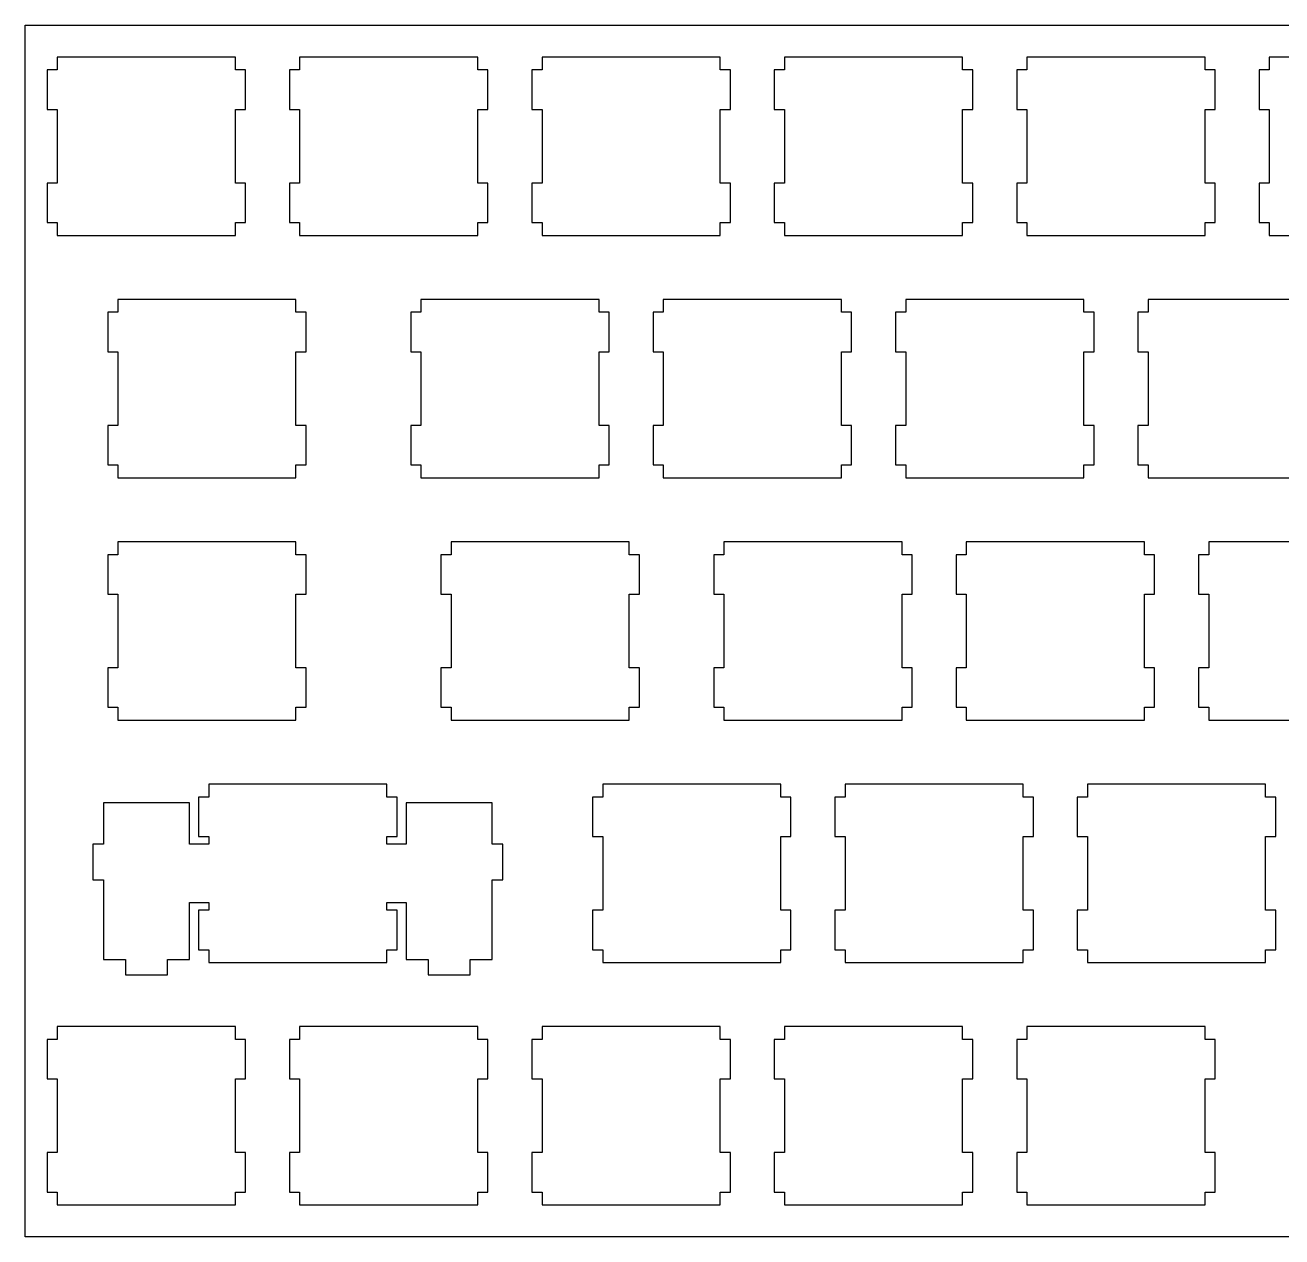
# Model space of a CAD drawing. Extents: x 0 to 257, y 0 to 96.
# Drawn here: x 0.1 to 98.9, y 0.3 to 95.5 of the extents above; entities that cross this region are included whole.
import ezdxf

# ---------------------------------------------------------------- set-up
doc = ezdxf.new("R2010")
doc.units = 0
doc.layers.get('0').update_dxf_attribs({"linetype": 'CONTINUOUS'})

msp = doc.modelspace()

# ---------------------------------------------------------------- linework, layer by layer
at = {"color": 0}
for p, q in [((0.09508, 95.5075), (257.27, 95.5075)), ((0.09508, 0.25769), (0.09508, 95.5075)), ((2.61965, 92.9831), (2.61965, 91.9826)), ((16.6192, 92.9831), (2.61965, 92.9831)), ((16.6192, 91.9826), (16.6192, 92.9831)), ((21.6697, 92.9831), (21.6697, 91.9826)), ((35.669, 92.9831), (21.6697, 92.9831)), ((35.669, 91.9826), (35.669, 92.9831)), ((40.7197, 92.9831), (40.7197, 91.9826)), ((54.719, 92.9831), (40.7197, 92.9831)), ((54.719, 91.9826), (54.719, 92.9831)), ((59.7697, 92.9831), (59.7697, 91.9826)), ((73.769, 92.9831), (59.7697, 92.9831)), ((73.769, 91.9826), (73.769, 92.9831)), ((78.8197, 92.9831), (78.8197, 91.9826)), ((92.819, 92.9831), (78.8197, 92.9831)), ((92.819, 91.9826), (92.819, 92.9831)), ((97.8683, 92.9831), (97.8683, 91.9826)), ((111.869, 92.9831), (97.8683, 92.9831)), ((2.61965, 91.9826), (1.81901, 91.9826)), ((1.81901, 91.9826), (1.81901, 88.8834)), ((17.4198, 91.9826), (16.6192, 91.9826)), ((17.4198, 88.8834), (17.4198, 91.9826)), ((21.6697, 91.9826), (20.869, 91.9826)), ((20.869, 91.9826), (20.869, 88.8834)), ((36.4698, 91.9826), (35.669, 91.9826)), ((36.4698, 88.8834), (36.4698, 91.9826)), ((40.7197, 91.9826), (39.9189, 91.9826)), ((39.9189, 91.9826), (39.9189, 88.8834)), ((55.5198, 91.9826), (54.719, 91.9826)), ((55.5198, 88.8834), (55.5198, 91.9826)), ((59.7697, 91.9826), (58.9689, 91.9826)), ((58.9689, 91.9826), (58.9689, 88.8834)), ((74.5698, 91.9826), (73.769, 91.9826)), ((74.5698, 88.8834), (74.5698, 91.9826)), ((78.8197, 91.9826), (78.0189, 91.9826)), ((78.0189, 91.9826), (78.0189, 88.8834)), ((93.6184, 91.9826), (92.819, 91.9826)), ((93.6184, 88.8834), (93.6184, 91.9826)), ((97.8683, 91.9826), (97.0689, 91.9826)), ((97.0689, 91.9826), (97.0689, 88.8834)), ((1.81901, 88.8834), (2.61965, 88.8834)), ((2.61965, 88.8834), (2.61965, 83.0834)), ((16.6192, 83.0834), (16.6192, 88.8834)), ((16.6192, 88.8834), (17.4198, 88.8834)), ((20.869, 88.8834), (21.6697, 88.8834)), ((21.6697, 88.8834), (21.6697, 83.0834)), ((35.669, 83.0834), (35.669, 88.8834)), ((35.669, 88.8834), (36.4698, 88.8834)), ((39.9189, 88.8834), (40.7197, 88.8834)), ((40.7197, 88.8834), (40.7197, 83.0834)), ((54.719, 83.0834), (54.719, 88.8834)), ((54.719, 88.8834), (55.5198, 88.8834)), ((58.9689, 88.8834), (59.7697, 88.8834)), ((59.7697, 88.8834), (59.7697, 83.0834)), ((73.769, 83.0834), (73.769, 88.8834)), ((73.769, 88.8834), (74.5698, 88.8834)), ((78.0189, 88.8834), (78.8197, 88.8834)), ((78.8197, 88.8834), (78.8197, 83.0834)), ((92.819, 83.0834), (92.819, 88.8834)), ((92.819, 88.8834), (93.6184, 88.8834)), ((97.0689, 88.8834), (97.8683, 88.8834)), ((97.8683, 88.8834), (97.8683, 83.0834)), ((2.61965, 83.0834), (1.81901, 83.0834)), ((1.81901, 83.0834), (1.81901, 79.9828)), ((17.4198, 83.0834), (16.6192, 83.0834)), ((17.4198, 79.9828), (17.4198, 83.0834)), ((21.6697, 83.0834), (20.869, 83.0834)), ((20.869, 83.0834), (20.869, 79.9828)), ((36.4698, 83.0834), (35.669, 83.0834)), ((36.4698, 79.9828), (36.4698, 83.0834)), ((40.7197, 83.0834), (39.9189, 83.0834)), ((39.9189, 83.0834), (39.9189, 79.9828)), ((55.5198, 83.0834), (54.719, 83.0834)), ((55.5198, 79.9828), (55.5198, 83.0834)), ((59.7697, 83.0834), (58.9689, 83.0834)), ((58.9689, 83.0834), (58.9689, 79.9828)), ((74.5698, 83.0834), (73.769, 83.0834)), ((74.5698, 79.9828), (74.5698, 83.0834)), ((78.8197, 83.0834), (78.0189, 83.0834)), ((78.0189, 83.0834), (78.0189, 79.9828)), ((93.6184, 83.0834), (92.819, 83.0834)), ((93.6184, 79.9828), (93.6184, 83.0834)), ((97.8683, 83.0834), (97.0689, 83.0834)), ((97.0689, 83.0834), (97.0689, 79.9828)), ((1.81901, 79.9828), (2.61965, 79.9828)), ((2.61965, 79.9828), (2.61965, 78.9838)), ((16.6192, 78.9838), (16.6192, 79.9828)), ((16.6192, 79.9828), (17.4198, 79.9828)), ((20.869, 79.9828), (21.6697, 79.9828)), ((21.6697, 79.9828), (21.6697, 78.9838)), ((35.669, 78.9838), (35.669, 79.9828)), ((35.669, 79.9828), (36.4698, 79.9828)), ((39.9189, 79.9828), (40.7197, 79.9828)), ((40.7197, 79.9828), (40.7197, 78.9838)), ((54.719, 78.9838), (54.719, 79.9828)), ((54.719, 79.9828), (55.5198, 79.9828)), ((58.9689, 79.9828), (59.7697, 79.9828)), ((59.7697, 79.9828), (59.7697, 78.9838)), ((73.769, 78.9838), (73.769, 79.9828)), ((73.769, 79.9828), (74.5698, 79.9828)), ((78.0189, 79.9828), (78.8197, 79.9828)), ((78.8197, 79.9828), (78.8197, 78.9838)), ((92.819, 78.9838), (92.819, 79.9828)), ((92.819, 79.9828), (93.6184, 79.9828)), ((97.0689, 79.9828), (97.8683, 79.9828)), ((97.8683, 79.9828), (97.8683, 78.9838)), ((2.61965, 78.9838), (16.6192, 78.9838)), ((21.6697, 78.9838), (35.669, 78.9838)), ((40.7197, 78.9838), (54.719, 78.9838)), ((59.7697, 78.9838), (73.769, 78.9838)), ((78.8197, 78.9838), (92.819, 78.9838)), ((97.8683, 78.9838), (111.869, 78.9838)), ((7.38216, 73.9331), (7.38216, 72.9326)), ((21.3817, 73.9331), (7.38216, 73.9331)), ((21.3817, 72.9326), (21.3817, 73.9331)), ((31.1947, 73.9331), (31.1947, 72.9326)), ((45.194, 73.9331), (31.1947, 73.9331)), ((45.194, 72.9326), (45.194, 73.9331)), ((50.2447, 73.9331), (50.2447, 72.9326)), ((64.244, 73.9331), (50.2447, 73.9331)), ((64.244, 72.9326), (64.244, 73.9331)), ((69.2947, 73.9331), (69.2947, 72.9326)), ((83.294, 73.9331), (69.2947, 73.9331)), ((83.294, 72.9326), (83.294, 73.9331)), ((88.3447, 73.9331), (88.3447, 72.9326)), ((102.344, 73.9331), (88.3447, 73.9331)), ((7.38216, 72.9326), (6.58153, 72.9326)), ((6.58153, 72.9326), (6.58153, 69.8334)), ((22.1809, 72.9326), (21.3817, 72.9326)), ((22.1809, 69.8334), (22.1809, 72.9326)), ((31.1947, 72.9326), (30.394, 72.9326)), ((30.394, 72.9326), (30.394, 69.8334)), ((45.9948, 72.9326), (45.194, 72.9326)), ((45.9948, 69.8334), (45.9948, 72.9326)), ((50.2447, 72.9326), (49.4439, 72.9326)), ((49.4439, 72.9326), (49.4439, 69.8334)), ((65.0448, 72.9326), (64.244, 72.9326)), ((65.0448, 69.8334), (65.0448, 72.9326)), ((69.2947, 72.9326), (68.4939, 72.9326)), ((68.4939, 72.9326), (68.4939, 69.8334)), ((84.0948, 72.9326), (83.294, 72.9326)), ((84.0948, 69.8334), (84.0948, 72.9326)), ((88.3447, 72.9326), (87.5439, 72.9326)), ((87.5439, 72.9326), (87.5439, 69.8334)), ((6.58153, 69.8334), (7.38216, 69.8334)), ((7.38216, 69.8334), (7.38216, 64.0334)), ((21.3817, 64.0334), (21.3817, 69.8334)), ((21.3817, 69.8334), (22.1809, 69.8334)), ((30.394, 69.8334), (31.1947, 69.8334)), ((31.1947, 69.8334), (31.1947, 64.0334)), ((45.194, 64.0334), (45.194, 69.8334)), ((45.194, 69.8334), (45.9948, 69.8334)), ((49.4439, 69.8334), (50.2447, 69.8334)), ((50.2447, 69.8334), (50.2447, 64.0334)), ((64.244, 64.0334), (64.244, 69.8334)), ((64.244, 69.8334), (65.0448, 69.8334)), ((68.4939, 69.8334), (69.2947, 69.8334)), ((69.2947, 69.8334), (69.2947, 64.0334)), ((83.294, 64.0334), (83.294, 69.8334)), ((83.294, 69.8334), (84.0948, 69.8334)), ((87.5439, 69.8334), (88.3447, 69.8334)), ((88.3447, 69.8334), (88.3447, 64.0334)), ((7.38216, 64.0334), (6.58153, 64.0334)), ((6.58153, 64.0334), (6.58153, 60.9328)), ((22.1809, 64.0334), (21.3817, 64.0334)), ((22.1809, 60.9328), (22.1809, 64.0334)), ((31.1947, 64.0334), (30.394, 64.0334)), ((30.394, 64.0334), (30.394, 60.9328)), ((45.9948, 64.0334), (45.194, 64.0334)), ((45.9948, 60.9328), (45.9948, 64.0334)), ((50.2447, 64.0334), (49.4439, 64.0334)), ((49.4439, 64.0334), (49.4439, 60.9328)), ((65.0448, 64.0334), (64.244, 64.0334)), ((65.0448, 60.9328), (65.0448, 64.0334)), ((69.2947, 64.0334), (68.4939, 64.0334)), ((68.4939, 64.0334), (68.4939, 60.9328)), ((84.0948, 64.0334), (83.294, 64.0334)), ((84.0948, 60.9328), (84.0948, 64.0334)), ((88.3447, 64.0334), (87.5439, 64.0334)), ((87.5439, 64.0334), (87.5439, 60.9328)), ((6.58153, 60.9328), (7.38216, 60.9328)), ((7.38216, 60.9328), (7.38216, 59.9338)), ((21.3817, 59.9338), (21.3817, 60.9328)), ((21.3817, 60.9328), (22.1809, 60.9328)), ((30.394, 60.9328), (31.1947, 60.9328)), ((31.1947, 60.9328), (31.1947, 59.9338)), ((45.194, 59.9338), (45.194, 60.9328)), ((45.194, 60.9328), (45.9948, 60.9328)), ((49.4439, 60.9328), (50.2447, 60.9328)), ((50.2447, 60.9328), (50.2447, 59.9338)), ((64.244, 59.9338), (64.244, 60.9328)), ((64.244, 60.9328), (65.0448, 60.9328)), ((68.4939, 60.9328), (69.2947, 60.9328)), ((69.2947, 60.9328), (69.2947, 59.9338)), ((83.294, 59.9338), (83.294, 60.9328)), ((83.294, 60.9328), (84.0948, 60.9328)), ((87.5439, 60.9328), (88.3447, 60.9328)), ((88.3447, 60.9328), (88.3447, 59.9338)), ((7.38216, 59.9338), (21.3817, 59.9338)), ((31.1947, 59.9338), (45.194, 59.9338)), ((50.2447, 59.9338), (64.244, 59.9338)), ((69.2947, 59.9338), (83.294, 59.9338)), ((88.3447, 59.9338), (102.344, 59.9338)), ((7.38216, 54.8831), (7.38216, 53.8826)), ((21.3817, 54.8831), (7.38216, 54.8831)), ((21.3817, 53.8826), (21.3817, 54.8831)), ((33.5759, 54.8831), (33.5759, 53.8826)), ((47.5753, 54.8831), (33.5759, 54.8831)), ((47.5753, 53.8826), (47.5753, 54.8831)), ((55.0072, 54.8831), (55.0072, 53.8826)), ((69.0065, 54.8831), (55.0072, 54.8831)), ((69.0065, 53.8826), (69.0065, 54.8831)), ((74.0572, 54.8831), (74.0572, 53.8826)), ((88.0565, 54.8831), (74.0572, 54.8831)), ((88.0565, 53.8826), (88.0565, 54.8831)), ((93.1072, 54.8831), (93.1072, 53.8826)), ((107.107, 54.8831), (93.1072, 54.8831)), ((7.38216, 53.8826), (6.58153, 53.8826)), ((6.58153, 53.8826), (6.58153, 50.7834)), ((22.1809, 53.8826), (21.3817, 53.8826)), ((22.1809, 50.7834), (22.1809, 53.8826)), ((33.5759, 53.8826), (32.7753, 53.8826)), ((32.7753, 53.8826), (32.7753, 50.7834)), ((48.3761, 53.8826), (47.5753, 53.8826)), ((48.3761, 50.7834), (48.3761, 53.8826)), ((55.0072, 53.8826), (54.2064, 53.8826)), ((54.2064, 53.8826), (54.2064, 50.7834)), ((69.8059, 53.8826), (69.0065, 53.8826)), ((69.8059, 50.7834), (69.8059, 53.8826)), ((74.0572, 53.8826), (73.2564, 53.8826)), ((73.2564, 53.8826), (73.2564, 50.7834)), ((88.8559, 53.8826), (88.0565, 53.8826)), ((88.8559, 50.7834), (88.8559, 53.8826)), ((93.1072, 53.8826), (92.3064, 53.8826)), ((92.3064, 53.8826), (92.3064, 50.7834)), ((6.58153, 50.7834), (7.38216, 50.7834)), ((7.38216, 50.7834), (7.38216, 44.9834)), ((21.3817, 44.9834), (21.3817, 50.7834)), ((21.3817, 50.7834), (22.1809, 50.7834)), ((32.7753, 50.7834), (33.5759, 50.7834)), ((33.5759, 50.7834), (33.5759, 44.9834)), ((47.5753, 44.9834), (47.5753, 50.7834)), ((47.5753, 50.7834), (48.3761, 50.7834)), ((54.2064, 50.7834), (55.0072, 50.7834)), ((55.0072, 50.7834), (55.0072, 44.9834)), ((69.0065, 44.9834), (69.0065, 50.7834)), ((69.0065, 50.7834), (69.8059, 50.7834)), ((73.2564, 50.7834), (74.0572, 50.7834)), ((74.0572, 50.7834), (74.0572, 44.9834)), ((88.0565, 44.9834), (88.0565, 50.7834)), ((88.0565, 50.7834), (88.8559, 50.7834)), ((92.3064, 50.7834), (93.1072, 50.7834)), ((93.1072, 50.7834), (93.1072, 44.9834)), ((7.38216, 44.9834), (6.58153, 44.9834)), ((6.58153, 44.9834), (6.58153, 41.8828)), ((22.1809, 44.9834), (21.3817, 44.9834)), ((22.1809, 41.8828), (22.1809, 44.9834)), ((33.5759, 44.9834), (32.7753, 44.9834)), ((32.7753, 44.9834), (32.7753, 41.8828)), ((48.3761, 44.9834), (47.5753, 44.9834)), ((48.3761, 41.8828), (48.3761, 44.9834)), ((55.0072, 44.9834), (54.2064, 44.9834)), ((54.2064, 44.9834), (54.2064, 41.8828)), ((69.8059, 44.9834), (69.0065, 44.9834)), ((69.8059, 41.8828), (69.8059, 44.9834)), ((74.0572, 44.9834), (73.2564, 44.9834)), ((73.2564, 44.9834), (73.2564, 41.8828)), ((88.8559, 44.9834), (88.0565, 44.9834)), ((88.8559, 41.8828), (88.8559, 44.9834)), ((93.1072, 44.9834), (92.3064, 44.9834)), ((92.3064, 44.9834), (92.3064, 41.8828)), ((6.58153, 41.8828), (7.38216, 41.8828)), ((7.38216, 41.8828), (7.38216, 40.8838)), ((21.3817, 40.8838), (21.3817, 41.8828)), ((21.3817, 41.8828), (22.1809, 41.8828)), ((32.7753, 41.8828), (33.5759, 41.8828)), ((33.5759, 41.8828), (33.5759, 40.8838)), ((47.5753, 40.8838), (47.5753, 41.8828)), ((47.5753, 41.8828), (48.3761, 41.8828)), ((54.2064, 41.8828), (55.0072, 41.8828)), ((55.0072, 41.8828), (55.0072, 40.8838)), ((69.0065, 40.8838), (69.0065, 41.8828)), ((69.0065, 41.8828), (69.8059, 41.8828)), ((73.2564, 41.8828), (74.0572, 41.8828)), ((74.0572, 41.8828), (74.0572, 40.8838)), ((88.0565, 40.8838), (88.0565, 41.8828)), ((88.0565, 41.8828), (88.8559, 41.8828)), ((92.3064, 41.8828), (93.1072, 41.8828)), ((93.1072, 41.8828), (93.1072, 40.8838)), ((7.38216, 40.8838), (21.3817, 40.8838)), ((33.5759, 40.8838), (47.5753, 40.8838)), ((55.0072, 40.8838), (69.0065, 40.8838)), ((74.0572, 40.8838), (88.0565, 40.8838)), ((93.1072, 40.8838), (107.107, 40.8838)), ((14.5259, 35.833), (14.5259, 34.8327)), ((28.5254, 35.833), (14.5259, 35.833)), ((28.5254, 34.8327), (28.5254, 35.833)), ((45.4822, 35.833), (45.4822, 34.8327)), ((59.4815, 35.833), (45.4822, 35.833)), ((59.4815, 34.8327), (59.4815, 35.833)), ((64.5322, 35.833), (64.5322, 34.8327)), ((78.5315, 35.833), (64.5322, 35.833)), ((78.5315, 34.8327), (78.5315, 35.833)), ((83.5822, 35.833), (83.5822, 34.8327)), ((97.5815, 35.833), (83.5822, 35.833)), ((97.5815, 34.8327), (97.5815, 35.833)), ((14.5259, 34.8327), (13.7253, 34.8327)), ((13.7253, 34.8327), (13.7253, 31.7335)), ((29.326, 34.8327), (28.5254, 34.8327)), ((29.326, 31.7335), (29.326, 34.8327)), ((45.4822, 34.8327), (44.6814, 34.8327)), ((44.6814, 34.8327), (44.6814, 31.7335)), ((60.2809, 34.8327), (59.4815, 34.8327)), ((60.2809, 31.7335), (60.2809, 34.8327)), ((64.5322, 34.8327), (63.7314, 34.8327)), ((63.7314, 34.8327), (63.7314, 31.7335)), ((79.3309, 34.8327), (78.5315, 34.8327)), ((79.3309, 31.7335), (79.3309, 34.8327)), ((83.5822, 34.8327), (82.7814, 34.8327)), ((82.7814, 34.8327), (82.7814, 31.7335)), ((98.3809, 34.8327), (97.5815, 34.8327)), ((98.3809, 31.7335), (98.3809, 34.8327)), ((13.0004, 34.3628), (6.2508, 34.3628)), ((6.2508, 34.3628), (6.2508, 31.1326)), ((13.0004, 31.1326), (13.0004, 34.3628)), ((36.8004, 34.3628), (30.0509, 34.3628)), ((30.0509, 34.3628), (30.0509, 31.1326)), ((36.8004, 31.1326), (36.8004, 34.3628)), ((13.7253, 31.7335), (14.5259, 31.7335)), ((14.5259, 31.7335), (14.5259, 31.1326)), ((28.5254, 31.1326), (28.5254, 31.7335)), ((28.5254, 31.7335), (29.326, 31.7335)), ((44.6814, 31.7335), (45.4822, 31.7335)), ((45.4822, 31.7335), (45.4822, 25.9333)), ((59.4815, 25.9333), (59.4815, 31.7335)), ((59.4815, 31.7335), (60.2809, 31.7335)), ((63.7314, 31.7335), (64.5322, 31.7335)), ((64.5322, 31.7335), (64.5322, 25.9333)), ((78.5315, 25.9333), (78.5315, 31.7335)), ((78.5315, 31.7335), (79.3309, 31.7335)), ((82.7814, 31.7335), (83.5822, 31.7335)), ((83.5822, 31.7335), (83.5822, 25.9333)), ((97.5815, 25.9333), (97.5815, 31.7335)), ((97.5815, 31.7335), (98.3809, 31.7335)), ((6.2508, 31.1326), (5.42533, 31.1326)), ((5.42533, 31.1326), (5.42533, 28.3338)), ((14.5259, 31.1326), (13.0004, 31.1326)), ((30.0509, 31.1326), (28.5254, 31.1326)), ((37.6259, 31.1326), (36.8004, 31.1326)), ((37.6259, 28.3338), (37.6259, 31.1326)), ((5.42533, 28.3338), (6.2508, 28.3338)), ((6.2508, 28.3338), (6.2508, 22.0638)), ((36.8004, 22.0638), (36.8004, 28.3338)), ((36.8004, 28.3338), (37.6259, 28.3338)), ((13.0004, 22.0638), (13.0004, 26.5327)), ((13.0004, 26.5327), (14.5259, 26.5327)), ((14.5259, 25.9333), (13.7253, 25.9333)), ((13.7253, 25.9333), (13.7253, 22.8327)), ((14.5259, 26.5327), (14.5259, 25.9333)), ((28.5254, 25.9333), (28.5254, 26.5327)), ((28.5254, 26.5327), (30.0509, 26.5327)), ((29.326, 25.9333), (28.5254, 25.9333)), ((29.326, 22.8327), (29.326, 25.9333)), ((30.0509, 26.5327), (30.0509, 22.0638)), ((45.4822, 25.9333), (44.6814, 25.9333)), ((44.6814, 25.9333), (44.6814, 22.8327)), ((60.2809, 25.9333), (59.4815, 25.9333)), ((60.2809, 22.8327), (60.2809, 25.9333)), ((64.5322, 25.9333), (63.7314, 25.9333)), ((63.7314, 25.9333), (63.7314, 22.8327)), ((79.3309, 25.9333), (78.5315, 25.9333)), ((79.3309, 22.8327), (79.3309, 25.9333)), ((83.5822, 25.9333), (82.7814, 25.9333)), ((82.7814, 25.9333), (82.7814, 22.8327)), ((98.3809, 25.9333), (97.5815, 25.9333)), ((98.3809, 22.8327), (98.3809, 25.9333)), ((13.7253, 22.8327), (14.5259, 22.8327)), ((14.5259, 22.8327), (14.5259, 21.8336)), ((28.5254, 21.8336), (28.5254, 22.8327)), ((28.5254, 22.8327), (29.326, 22.8327)), ((44.6814, 22.8327), (45.4822, 22.8327)), ((45.4822, 22.8327), (45.4822, 21.8336)), ((59.4815, 21.8336), (59.4815, 22.8327)), ((59.4815, 22.8327), (60.2809, 22.8327)), ((63.7314, 22.8327), (64.5322, 22.8327)), ((64.5322, 22.8327), (64.5322, 21.8336)), ((78.5315, 21.8336), (78.5315, 22.8327)), ((78.5315, 22.8327), (79.3309, 22.8327)), ((82.7814, 22.8327), (83.5822, 22.8327)), ((83.5822, 22.8327), (83.5822, 21.8336)), ((97.5815, 21.8336), (97.5815, 22.8327)), ((97.5815, 22.8327), (98.3809, 22.8327)), ((6.2508, 22.0638), (7.97609, 22.0638)), ((7.97609, 22.0638), (7.97609, 20.8635)), ((11.2751, 20.8635), (11.2751, 22.0638)), ((11.2751, 22.0638), (13.0004, 22.0638)), ((14.5259, 21.8336), (28.5254, 21.8336)), ((30.0509, 22.0638), (31.7748, 22.0638)), ((31.7748, 22.0638), (31.7748, 20.8635)), ((35.0752, 20.8635), (35.0752, 22.0638)), ((35.0752, 22.0638), (36.8004, 22.0638)), ((45.4822, 21.8336), (59.4815, 21.8336)), ((64.5322, 21.8336), (78.5315, 21.8336)), ((83.5822, 21.8336), (97.5815, 21.8336)), ((7.97609, 20.8635), (11.2751, 20.8635)), ((31.7748, 20.8635), (35.0752, 20.8635)), ((2.61965, 16.7831), (2.61965, 15.7827)), ((16.6192, 16.7831), (2.61965, 16.7831)), ((16.6192, 15.7827), (16.6192, 16.7831)), ((21.6697, 16.7831), (21.6697, 15.7827)), ((35.669, 16.7831), (21.6697, 16.7831)), ((35.669, 15.7827), (35.669, 16.7831)), ((40.7197, 16.7831), (40.7197, 15.7827)), ((54.719, 16.7831), (40.7197, 16.7831)), ((54.719, 15.7827), (54.719, 16.7831)), ((59.7697, 16.7831), (59.7697, 15.7827)), ((73.769, 16.7831), (59.7697, 16.7831)), ((73.769, 15.7827), (73.769, 16.7831)), ((78.8197, 16.7831), (78.8197, 15.7827)), ((92.819, 16.7831), (78.8197, 16.7831)), ((92.819, 15.7827), (92.819, 16.7831)), ((2.61965, 15.7827), (1.81901, 15.7827)), ((1.81901, 15.7827), (1.81901, 12.6835)), ((17.4198, 15.7827), (16.6192, 15.7827)), ((17.4198, 12.6835), (17.4198, 15.7827)), ((21.6697, 15.7827), (20.869, 15.7827)), ((20.869, 15.7827), (20.869, 12.6835)), ((36.4698, 15.7827), (35.669, 15.7827)), ((36.4698, 12.6835), (36.4698, 15.7827)), ((40.7197, 15.7827), (39.9189, 15.7827)), ((39.9189, 15.7827), (39.9189, 12.6835)), ((55.5198, 15.7827), (54.719, 15.7827)), ((55.5198, 12.6835), (55.5198, 15.7827)), ((59.7697, 15.7827), (58.9689, 15.7827)), ((58.9689, 15.7827), (58.9689, 12.6835)), ((74.5698, 15.7827), (73.769, 15.7827)), ((74.5698, 12.6835), (74.5698, 15.7827)), ((78.8197, 15.7827), (78.0189, 15.7827)), ((78.0189, 15.7827), (78.0189, 12.6835)), ((93.6184, 15.7827), (92.819, 15.7827)), ((93.6184, 12.6835), (93.6184, 15.7827)), ((1.81901, 12.6835), (2.61965, 12.6835)), ((2.61965, 12.6835), (2.61965, 6.88329)), ((16.6192, 6.88329), (16.6192, 12.6835)), ((16.6192, 12.6835), (17.4198, 12.6835)), ((20.869, 12.6835), (21.6697, 12.6835)), ((21.6697, 12.6835), (21.6697, 6.88329)), ((35.669, 6.88329), (35.669, 12.6835)), ((35.669, 12.6835), (36.4698, 12.6835)), ((39.9189, 12.6835), (40.7197, 12.6835)), ((40.7197, 12.6835), (40.7197, 6.88329)), ((54.719, 6.88329), (54.719, 12.6835)), ((54.719, 12.6835), (55.5198, 12.6835)), ((58.9689, 12.6835), (59.7697, 12.6835)), ((59.7697, 12.6835), (59.7697, 6.88329)), ((73.769, 6.88329), (73.769, 12.6835)), ((73.769, 12.6835), (74.5698, 12.6835)), ((78.0189, 12.6835), (78.8197, 12.6835)), ((78.8197, 12.6835), (78.8197, 6.88329)), ((92.819, 6.88329), (92.819, 12.6835)), ((92.819, 12.6835), (93.6184, 12.6835)), ((2.61965, 6.88329), (1.81901, 6.88329)), ((1.81901, 6.88329), (1.81901, 3.78273)), ((17.4198, 6.88329), (16.6192, 6.88329)), ((17.4198, 3.78273), (17.4198, 6.88329)), ((21.6697, 6.88329), (20.869, 6.88329)), ((20.869, 6.88329), (20.869, 3.78273)), ((36.4698, 6.88329), (35.669, 6.88329)), ((36.4698, 3.78273), (36.4698, 6.88329)), ((40.7197, 6.88329), (39.9189, 6.88329)), ((39.9189, 6.88329), (39.9189, 3.78273)), ((55.5198, 6.88329), (54.719, 6.88329)), ((55.5198, 3.78273), (55.5198, 6.88329)), ((59.7697, 6.88329), (58.9689, 6.88329)), ((58.9689, 6.88329), (58.9689, 3.78273)), ((74.5698, 6.88329), (73.769, 6.88329)), ((74.5698, 3.78273), (74.5698, 6.88329)), ((78.8197, 6.88329), (78.0189, 6.88329)), ((78.0189, 6.88329), (78.0189, 3.78273)), ((93.6184, 6.88329), (92.819, 6.88329)), ((93.6184, 3.78273), (93.6184, 6.88329)), ((1.81901, 3.78273), (2.61965, 3.78273)), ((2.61965, 3.78273), (2.61965, 2.78364)), ((16.6192, 2.78364), (16.6192, 3.78273)), ((16.6192, 3.78273), (17.4198, 3.78273)), ((20.869, 3.78273), (21.6697, 3.78273)), ((21.6697, 3.78273), (21.6697, 2.78364)), ((35.669, 2.78364), (35.669, 3.78273)), ((35.669, 3.78273), (36.4698, 3.78273)), ((39.9189, 3.78273), (40.7197, 3.78273)), ((40.7197, 3.78273), (40.7197, 2.78364)), ((54.719, 2.78364), (54.719, 3.78273)), ((54.719, 3.78273), (55.5198, 3.78273)), ((58.9689, 3.78273), (59.7697, 3.78273)), ((59.7697, 3.78273), (59.7697, 2.78364)), ((73.769, 2.78364), (73.769, 3.78273)), ((73.769, 3.78273), (74.5698, 3.78273)), ((78.0189, 3.78273), (78.8197, 3.78273)), ((78.8197, 3.78273), (78.8197, 2.78364)), ((92.819, 2.78364), (92.819, 3.78273)), ((92.819, 3.78273), (93.6184, 3.78273)), ((2.61965, 2.78364), (16.6192, 2.78364)), ((21.6697, 2.78364), (35.669, 2.78364)), ((40.7197, 2.78364), (54.719, 2.78364)), ((59.7697, 2.78364), (73.769, 2.78364)), ((78.8197, 2.78364), (92.819, 2.78364)), ((257.27, 0.25769), (0.09508, 0.25769))]:
    msp.add_line(p, q, dxfattribs=at)

doc.saveas('drawing.dxf')
